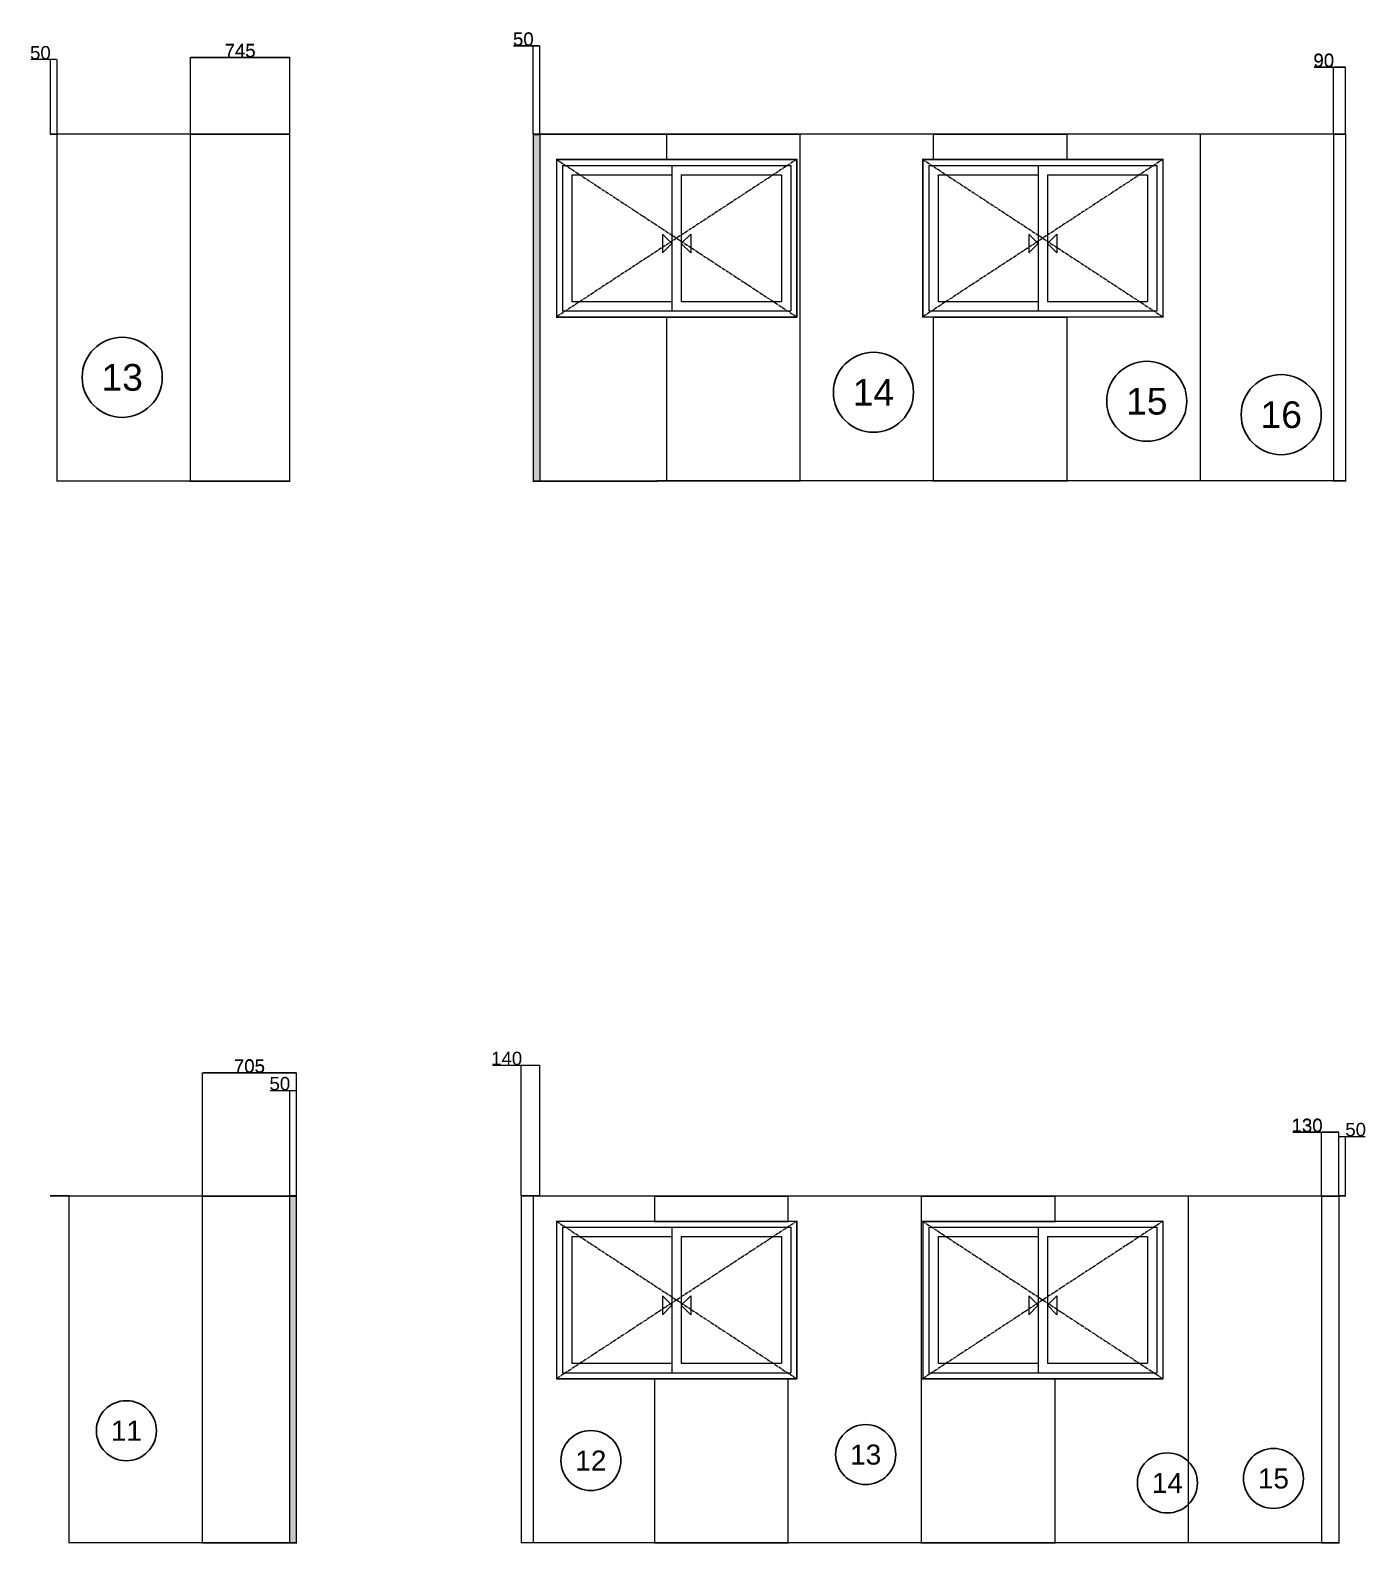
# Model space of a CAD drawing. Header units: millimetres. Extents: x 55547 to 190849, y 191990 to 326950.
# Drawn here: x 153363 to 163373, y 217054 to 228401 of the extents above; entities that cross this region are included whole.
import ezdxf
from ezdxf.enums import TextEntityAlignment as Align

# ---------------------------------------------------------------- set-up
doc = ezdxf.new("R2010")
doc.units = ezdxf.units.MM
doc.linetypes.add('CENTER2', pattern=[1.125, 0.75, -0.125, 0.125, -0.125])
doc.layers.get('Defpoints').update_dxf_attribs({"color": 144})
for name, color, linetype in [('000_50T 1pcs', 3, 'Continuous'), ('000_50T 갯수', 2, 'Continuous'), ('000_90T 2pcs', 4, 'Continuous'), ('000_90T 갯수', 2, 'Continuous'), ('000_삭제분', 4, 'Continuous'), ('YE-E-DOOR', 4, 'Continuous')]:
    doc.layers.add(name, color=color, linetype=linetype)
doc.styles.get("Standard").update_dxf_attribs({"font": 'arial.ttf'})
doc.dimstyles.new('ISO-25', dxfattribs={"dimtxt": 2.5, "dimasz": 2.5, "dimexe": 1.25, "dimexo": 0.625, "dimtad": 1, "dimtxsty": 'Standard', "dimcen": 2.5, "dimadec": 0, "dimazin": 0, "dimtfac": 1, "dimtmove": 0, "dimatfit": 3, "dimfxl": 1, "dimarcsym": 0})

# ---------------------------------------------------------------- blocks, each defined once
blk = doc.blocks.new('*D191')
at = {"layer": '000_50T 1pcs', "color": 0, "lineweight": -2, "transparency": 16777216}
for p, q in [((154564, 227623), (154564, 228199)), ((155306, 228198), (154566, 228198)), ((155309, 227623), (155309, 228199))]:
    blk.add_line(p, q, dxfattribs=at)
at = {"layer": '000_50T 1pcs', "color": 0, "transparency": 16777216}
for points in [[(154566, 228198), (154566, 228198), (154564, 228198)], [(155306, 228198), (155306, 228198), (155309, 228198)]]:
    blk.add_solid(points, dxfattribs=at)
at = {"layer": 'Defpoints', "color": 0, "transparency": 16777216}
for p in [(154564, 228198), (154564, 227622), (155309, 227622)]:
    blk.add_point(p, dxfattribs=at)
at = {"layer": '000_50T 1pcs', "color": 0, "lineweight": 30, "transparency": 16777216, "insert": (154936, 228249), "char_height": 100, "attachment_point": 5}
blk.add_mtext('745', dxfattribs=at)
blk = doc.blocks.new('*D192')
at = {"layer": '000_50T 1pcs', "color": 0, "lineweight": -2, "transparency": 16777216}
for p, q in [((153514, 228181), (153367, 228181)), ((153514, 227623), (153514, 228182)), ((153561, 228181), (153516, 228181)), ((153564, 227623), (153564, 228182))]:
    blk.add_line(p, q, dxfattribs=at)
at = {"layer": '000_50T 1pcs', "color": 0, "transparency": 16777216}
for points in [[(153516, 228181), (153516, 228180), (153514, 228181)], [(153561, 228181), (153561, 228180), (153564, 228181)]]:
    blk.add_solid(points, dxfattribs=at)
at = {"layer": 'Defpoints', "color": 0, "transparency": 16777216}
for p in [(153514, 228181), (153514, 227622), (153564, 227622)]:
    blk.add_point(p, dxfattribs=at)
at = {"layer": '000_50T 1pcs', "color": 0, "lineweight": 30, "transparency": 16777216, "insert": (153439, 228232), "char_height": 100, "attachment_point": 5}
blk.add_mtext('50', dxfattribs=at)
blk = doc.blocks.new('*D193')
at = {"layer": '000_50T 1pcs', "color": 0, "lineweight": -2, "transparency": 16777216}
for p, q in [((157133, 228284), (156986, 228284)), ((157133, 227623), (157133, 228285)), ((157181, 228284), (157136, 228284)), ((157183, 227623), (157183, 228285))]:
    blk.add_line(p, q, dxfattribs=at)
at = {"layer": '000_50T 1pcs', "color": 0, "transparency": 16777216}
for points in [[(157136, 228284), (157136, 228283), (157133, 228284)], [(157181, 228284), (157181, 228283), (157183, 228284)]]:
    blk.add_solid(points, dxfattribs=at)
at = {"layer": 'Defpoints', "color": 0, "transparency": 16777216}
for p in [(157133, 228284), (157133, 227622), (157183, 227622)]:
    blk.add_point(p, dxfattribs=at)
at = {"layer": '000_50T 1pcs', "color": 0, "lineweight": 30, "transparency": 16777216, "insert": (157059, 228335), "char_height": 100, "attachment_point": 5}
blk.add_mtext('50', dxfattribs=at)
blk = doc.blocks.new('G$C6F4305BB')
at = {"layer": 'YE-E-DOOR', "color": 5}
for p, q in [((-1800, 1180), (0, 1180)), ((-1800, 1180), (-1800, 0)), ((0, 1180), (0, 0)), ((-1800, 0), (0, 0))]:
    blk.add_line(p, q, dxfattribs=at)
at = {"layer": 'YE-E-DOOR', "color": 8}
for p, q in [((-1755, 1135), (-45, 1135)), ((-1755, 1135), (-1755, 45)), ((-935, 1135), (-935, 45)), ((-45, 1135), (-45, 45)), ((-1685, 1065), (-1685, 115)), ((-1685, 1065), (-935, 1065)), ((-865, 1065), (-115, 1065)), ((-865, 1065), (-865, 115)), ((-115, 1065), (-115, 115)), ((-1685, 115), (-935, 115)), ((-865, 115), (-115, 115)), ((-1755, 45), (-45, 45))]:
    blk.add_line(p, q, dxfattribs=at)
for points in [[(-1006, 621), (-1006, 479), (-935, 550)], [(-794, 621), (-794, 479), (-865, 550)]]:
    blk.add_lwpolyline(points, close=True, dxfattribs=at)
blk = doc.blocks.new('*D194')
at = {"layer": '000_50T 1pcs', "color": 0, "lineweight": -2, "transparency": 16777216}
for p, q in [((163133, 228124), (162986, 228124)), ((163133, 227624), (163133, 228125)), ((163221, 228124), (163136, 228124)), ((163223, 227623), (163223, 228125))]:
    blk.add_line(p, q, dxfattribs=at)
at = {"layer": '000_50T 1pcs', "color": 0, "transparency": 16777216}
for points in [[(163136, 228124), (163136, 228123), (163133, 228124)], [(163221, 228124), (163221, 228123), (163223, 228124)]]:
    blk.add_solid(points, dxfattribs=at)
at = {"layer": 'Defpoints', "color": 0, "transparency": 16777216}
for p in [(163133, 228124), (163133, 227623), (163223, 227622)]:
    blk.add_point(p, dxfattribs=at)
at = {"layer": '000_50T 1pcs', "color": 0, "lineweight": 30, "transparency": 16777216, "insert": (163059, 228176), "char_height": 100, "attachment_point": 5}
blk.add_mtext('90', dxfattribs=at)
blk = doc.blocks.new('*D205')
at = {"layer": '000_90T 2pcs', "color": 0, "lineweight": -2, "transparency": 16777216}
for p, q in [((155309, 220451), (155162, 220451)), ((155309, 219662), (155309, 220452)), ((155356, 220451), (155311, 220451)), ((155359, 219662), (155359, 220452))]:
    blk.add_line(p, q, dxfattribs=at)
at = {"layer": '000_90T 2pcs', "color": 0, "transparency": 16777216}
for points in [[(155311, 220452), (155311, 220451), (155309, 220451)], [(155356, 220452), (155356, 220451), (155359, 220451)]]:
    blk.add_solid(points, dxfattribs=at)
at = {"layer": 'Defpoints', "color": 0, "transparency": 16777216}
for p in [(155309, 220451), (155309, 219662), (155359, 219662)]:
    blk.add_point(p, dxfattribs=at)
at = {"layer": '000_90T 2pcs', "color": 0, "lineweight": 30, "transparency": 16777216, "insert": (155234, 220503), "char_height": 100, "attachment_point": 5}
blk.add_mtext('50', dxfattribs=at)
blk = doc.blocks.new('*D206')
at = {"layer": '000_90T 2pcs', "color": 0, "lineweight": -2, "transparency": 16777216}
for p, q in [((154654, 219662), (154654, 220585)), ((155356, 220584), (154656, 220584)), ((155359, 219662), (155359, 220585))]:
    blk.add_line(p, q, dxfattribs=at)
at = {"layer": '000_90T 2pcs', "color": 0, "transparency": 16777216}
for points in [[(154656, 220584), (154656, 220584), (154654, 220584)], [(155356, 220584), (155356, 220584), (155359, 220584)]]:
    blk.add_solid(points, dxfattribs=at)
at = {"layer": 'Defpoints', "color": 0, "transparency": 16777216}
for p in [(154654, 220584), (154654, 219662), (155359, 219662)]:
    blk.add_point(p, dxfattribs=at)
at = {"layer": '000_90T 2pcs', "color": 0, "lineweight": 30, "transparency": 16777216, "insert": (155006, 220636), "char_height": 100, "attachment_point": 5}
blk.add_mtext('705', dxfattribs=at)
blk = doc.blocks.new('*D207')
at = {"layer": '000_90T 2pcs', "color": 0, "lineweight": -2, "transparency": 16777216}
for p, q in [((157043, 220640), (156828, 220640)), ((157043, 219662), (157043, 220641)), ((157181, 220640), (157046, 220640)), ((157183, 219662), (157183, 220641))]:
    blk.add_line(p, q, dxfattribs=at)
at = {"layer": '000_90T 2pcs', "color": 0, "transparency": 16777216}
for points in [[(157046, 220640), (157046, 220640), (157043, 220640)], [(157181, 220640), (157181, 220640), (157183, 220640)]]:
    blk.add_solid(points, dxfattribs=at)
at = {"layer": 'Defpoints', "color": 0, "transparency": 16777216}
for p in [(157043, 220640), (157043, 219662), (157183, 219662)]:
    blk.add_point(p, dxfattribs=at)
at = {"layer": '000_90T 2pcs', "color": 0, "lineweight": 30, "transparency": 16777216, "insert": (156934, 220692), "char_height": 100, "attachment_point": 5}
blk.add_mtext('140', dxfattribs=at)
blk = doc.blocks.new('*D208')
at = {"layer": '000_90T 2pcs', "color": 0, "lineweight": -2, "transparency": 16777216}
for p, q in [((163173, 219662), (163173, 220109)), ((163176, 220108), (163221, 220108)), ((163223, 219662), (163223, 220109)), ((163223, 220108), (163370, 220108))]:
    blk.add_line(p, q, dxfattribs=at)
at = {"layer": '000_90T 2pcs', "color": 0, "transparency": 16777216}
for points in [[(163176, 220108), (163176, 220107), (163173, 220108)], [(163221, 220108), (163221, 220107), (163223, 220108)]]:
    blk.add_solid(points, dxfattribs=at)
at = {"layer": 'Defpoints', "color": 0, "transparency": 16777216}
for p in [(163223, 220108), (163173, 219662), (163223, 219662)]:
    blk.add_point(p, dxfattribs=at)
at = {"layer": '000_90T 2pcs', "color": 0, "lineweight": 30, "transparency": 16777216, "insert": (163298, 220159), "char_height": 100, "attachment_point": 5}
blk.add_mtext('50', dxfattribs=at)
blk = doc.blocks.new('*D209')
at = {"layer": '000_90T 2pcs', "color": 0, "lineweight": -2, "transparency": 16777216}
for p, q in [((163043, 220139), (162828, 220139)), ((163043, 219662), (163043, 220141)), ((163171, 220139), (163046, 220139)), ((163173, 219663), (163173, 220141))]:
    blk.add_line(p, q, dxfattribs=at)
at = {"layer": '000_90T 2pcs', "color": 0, "transparency": 16777216}
for points in [[(163046, 220140), (163046, 220139), (163043, 220139)], [(163171, 220140), (163171, 220139), (163173, 220139)]]:
    blk.add_solid(points, dxfattribs=at)
at = {"layer": 'Defpoints', "color": 0, "transparency": 16777216}
for p in [(163043, 220139), (163043, 219662), (163173, 219662)]:
    blk.add_point(p, dxfattribs=at)
at = {"layer": '000_90T 2pcs', "color": 0, "lineweight": 30, "transparency": 16777216, "insert": (162934, 220191), "char_height": 100, "attachment_point": 5}
blk.add_mtext('130', dxfattribs=at)
blk = doc.blocks.new('*D264')
at = {"layer": '000_삭제분', "color": 0, "lineweight": -2, "transparency": 16777216}
for p, q in [((154564, 227621), (154564, 228197)), ((155306, 228195), (154566, 228195)), ((155309, 227621), (155309, 228197))]:
    blk.add_line(p, q, dxfattribs=at)
at = {"layer": '000_삭제분', "color": 0, "transparency": 16777216}
for points in [[(154566, 228196), (154566, 228195), (154564, 228195)], [(155306, 228196), (155306, 228195), (155309, 228195)]]:
    blk.add_solid(points, dxfattribs=at)
at = {"layer": 'Defpoints', "color": 0, "transparency": 16777216}
for p in [(154564, 228195), (154564, 227620), (155309, 227620)]:
    blk.add_point(p, dxfattribs=at)
at = {"layer": '000_삭제분', "color": 0, "lineweight": 30, "transparency": 16777216, "insert": (154936, 228247), "char_height": 100, "attachment_point": 5}
blk.add_mtext('745', dxfattribs=at)
blk = doc.blocks.new('*D265')
at = {"layer": '000_삭제분', "color": 0, "lineweight": -2, "transparency": 16777216}
for p, q in [((157133, 228281), (156986, 228281)), ((157133, 227621), (157133, 228283)), ((157181, 228281), (157136, 228281)), ((157183, 227621), (157183, 228283))]:
    blk.add_line(p, q, dxfattribs=at)
at = {"layer": '000_삭제분', "color": 0, "transparency": 16777216}
for points in [[(157136, 228282), (157136, 228281), (157133, 228281)], [(157181, 228282), (157181, 228281), (157183, 228281)]]:
    blk.add_solid(points, dxfattribs=at)
at = {"layer": 'Defpoints', "color": 0, "transparency": 16777216}
for p in [(157133, 228281), (157133, 227620), (157183, 227620)]:
    blk.add_point(p, dxfattribs=at)
at = {"layer": '000_삭제분', "color": 0, "lineweight": 30, "transparency": 16777216, "insert": (157059, 228333), "char_height": 100, "attachment_point": 5}
blk.add_mtext('50', dxfattribs=at)
blk = doc.blocks.new('*D266')
at = {"layer": '000_삭제분', "color": 0, "lineweight": -2, "transparency": 16777216}
for p, q in [((163133, 228121), (162986, 228121)), ((163133, 227621), (163133, 228123)), ((163221, 228121), (163136, 228121)), ((163223, 227621), (163223, 228123))]:
    blk.add_line(p, q, dxfattribs=at)
at = {"layer": '000_삭제분', "color": 0, "transparency": 16777216}
for points in [[(163136, 228122), (163136, 228121), (163133, 228121)], [(163221, 228122), (163221, 228121), (163223, 228121)]]:
    blk.add_solid(points, dxfattribs=at)
at = {"layer": 'Defpoints', "color": 0, "transparency": 16777216}
for p in [(163133, 228121), (163133, 227621), (163223, 227620)]:
    blk.add_point(p, dxfattribs=at)
at = {"layer": '000_삭제분', "color": 0, "lineweight": 30, "transparency": 16777216, "insert": (163059, 228173), "char_height": 100, "attachment_point": 5}
blk.add_mtext('90', dxfattribs=at)
blk = doc.blocks.new('*D247')
at = {"layer": '000_삭제분', "color": 0, "lineweight": -2, "transparency": 16777216}
for p, q in [((154654, 219660), (154654, 220583)), ((155359, 219660), (155359, 220583)), ((155356, 220581), (154656, 220581))]:
    blk.add_line(p, q, dxfattribs=at)
at = {"layer": '000_삭제분', "color": 0, "transparency": 16777216}
for points in [[(154656, 220582), (154656, 220581), (154654, 220581)], [(155356, 220582), (155356, 220581), (155359, 220581)]]:
    blk.add_solid(points, dxfattribs=at)
at = {"layer": 'Defpoints', "color": 0, "transparency": 16777216}
for p in [(154654, 220581), (154654, 219659), (155359, 219659)]:
    blk.add_point(p, dxfattribs=at)
at = {"layer": '000_삭제분', "color": 0, "lineweight": 30, "transparency": 16777216, "insert": (155006, 220633), "char_height": 100, "attachment_point": 5}
blk.add_mtext('705', dxfattribs=at)
blk = doc.blocks.new('*D147')
at = {"layer": '000_삭제분', "color": 0, "lineweight": -2, "transparency": 16777216}
for p, q in [((163043, 220137), (162828, 220137)), ((163043, 219660), (163043, 220138)), ((163171, 220137), (163046, 220137)), ((163173, 219661), (163173, 220138))]:
    blk.add_line(p, q, dxfattribs=at)
at = {"layer": '000_삭제분', "color": 0, "transparency": 16777216}
for points in [[(163046, 220137), (163046, 220136), (163043, 220137)], [(163171, 220137), (163171, 220136), (163173, 220137)]]:
    blk.add_solid(points, dxfattribs=at)
at = {"layer": 'Defpoints', "color": 0, "transparency": 16777216}
for p in [(163043, 220137), (163043, 219659), (163173, 219660)]:
    blk.add_point(p, dxfattribs=at)
at = {"layer": '000_삭제분', "color": 0, "lineweight": 30, "transparency": 16777216, "insert": (162934, 220188), "char_height": 100, "attachment_point": 5}
blk.add_mtext('130', dxfattribs=at)

msp = doc.modelspace()

# ---------------------------------------------------------------- hatches: boundary and pattern name
at = {"layer": '000_50T 1pcs', "transparency": 33554687}
h = msp.add_hatch(dxfattribs=at)
h.set_pattern_fill('HOUND', color=1)
h.set_pattern_definition([(0, (-229861.9039, 32134.9216), (6.35, 1.5875), [25.4, -12.7]), (90, (-229861.9039, 32134.9216), (-1.5875, -6.35), [25.4, -12.7])])
h.paths.add_polyline_path([(157183.111, 227623.121), (157133.111, 227623.121), (157133.111, 225022.496), (157183.111, 225022.496)])
h = msp.add_hatch(dxfattribs=at)
h.set_pattern_fill('HOUND', color=1)
h.set_pattern_definition([(0, (-231686.4496, 24173.5725), (6.35, 1.5875), [25.4, -12.7]), (90, (-231686.4496, 24173.5725), (-1.5875, -6.35), [25.4, -12.7])])
h.paths.add_polyline_path([(155358.565, 219661.772), (155308.565, 219661.772), (155308.565, 217061.147), (155358.565, 217061.147)])

# ---------------------------------------------------------------- linework, layer by layer
at = {"layer": '000_50T 1pcs', "lineweight": 30}
for points in [[(153513.565, 227622.496), (153563.565, 227622.496)], [(157183.111, 227622.496), (157133.111, 227622.496)]]:
    msp.add_lwpolyline(points, dxfattribs=at)
at = {"layer": '000_50T 1pcs', "const_width": 10}
for points in [[(153563.565, 227622.496), (153563.565, 225022.496), (154563.565, 225022.496), (154563.565, 227622.496)], [(162133.111, 227623.121), (162133.111, 225023.121), (163133.111, 225023.121), (163133.111, 227623.121)]]:
    msp.add_lwpolyline(points, close=True, dxfattribs=at)
at = {"layer": '000_50T 1pcs', "lineweight": 30, "const_width": 10}
for points in [[(155308.565, 227622.496), (154563.565, 227622.496), (154563.565, 225022.496), (155308.565, 225022.496)], [(158133.111, 227622.496), (158133.111, 227432.496), (157308.111, 227432.496), (157308.111, 226252.496), (158133.111, 226252.496), (158133.111, 225023.121), (157133.111, 225022.496), (157133.111, 227622.496)], [(158133.111, 227622.496), (158133.111, 227432.496), (159108.111, 227432.496), (159108.111, 226252.496), (158133.111, 226252.496), (158133.111, 225023.121), (159133.111, 225023.121), (159133.111, 227622.496)], [(160133.111, 227622.496), (160133.111, 227432.496), (160053.111, 227432.496), (160053.111, 226252.496), (160133.111, 226252.496), (160133.111, 225023.121), (159133.111, 225023.121), (159133.111, 227623.121)], [(161133.111, 227622.496), (160133.111, 227622.496), (160133.111, 227432.496), (161133.111, 227432.496)], [(161133.111, 227622.496), (161133.111, 227432.496), (161853.111, 227432.496), (161853.111, 226252.496), (161133.111, 226252.496), (161133.111, 225024.371), (161996.129, 225024.371), (162133.111, 225024.371), (162133.111, 227624.371)], [(163223.111, 227622.496), (163133.111, 227622.496), (163133.111, 225023.121), (163223.111, 225023.121)], [(160133.111, 226252.496), (161133.111, 226252.496), (161133.111, 225024.371), (160133.111, 225024.371)]]:
    msp.add_lwpolyline(points, close=True, dxfattribs=at)
at = {"layer": '000_50T 1pcs', "color": 1, "const_width": 10}
for points in [[(157183.111, 227623.121), (157133.111, 227623.121), (157133.111, 225022.496), (157183.111, 225022.496)], [(155358.565, 219661.772), (155308.565, 219661.772), (155308.565, 217061.147), (155358.565, 217061.147)]]:
    msp.add_lwpolyline(points, close=True, dxfattribs=at)
at = {"layer": '000_50T 갯수', "color": 2, "lineweight": 30}
for centre in [(154052.296, 225799.028), (159683.532, 225687.075), (161732.272, 225619.903), (162739.849, 225519.146)]:
    msp.add_circle(centre, 300, dxfattribs=at)
at = {"layer": '000_90T 2pcs', "lineweight": 30}
for points in [[(153513.565, 219661.772), (153653.565, 219661.772)], [(155308.565, 219661.772), (155358.565, 219661.772)], [(157183.111, 219661.772), (157043.111, 219661.772)], [(163223.111, 219661.772), (163173.111, 219661.772)]]:
    msp.add_lwpolyline(points, dxfattribs=at)
at = {"layer": '000_90T 2pcs', "const_width": 10}
for points in [[(153653.565, 219661.772), (153653.565, 217061.772), (154653.565, 217061.772), (154653.565, 219661.772)], [(162043.111, 219661.772), (162043.111, 217061.772), (163043.111, 217061.772), (163043.111, 219661.772)]]:
    msp.add_lwpolyline(points, close=True, dxfattribs=at)
at = {"layer": '000_90T 2pcs', "lineweight": 30, "const_width": 10}
for points in [[(155358.565, 219661.772), (154653.565, 219661.772), (154653.565, 217061.772), (155358.565, 217061.772)], [(158043.111, 219661.772), (158043.111, 219471.772), (157308.111, 219471.772), (157308.111, 218291.772), (158043.111, 218291.772), (158043.111, 217061.772), (157043.111, 217061.772), (157043.111, 219661.772)], [(159043.111, 219661.772), (158043.111, 219661.772), (158043.111, 219471.772), (159043.111, 219471.772)], [(159043.111, 219661.772), (159043.111, 219471.772), (159108.111, 219471.772), (159108.111, 218291.772), (159043.111, 218291.772), (159043.111, 217061.772), (160043.111, 217061.772), (160043.111, 219661.772)], [(161043.111, 219661.772), (160043.111, 219661.772), (160043.111, 219471.658), (161043.111, 219471.772)], [(161043.111, 219661.772), (161043.111, 219471.772), (161853.111, 219471.772), (161853.111, 218291.772), (161043.111, 218291.772), (161043.111, 217061.772), (162043.111, 217061.772), (162043.111, 219661.772)], [(163173.111, 219661.772), (163043.111, 219661.772), (163043.111, 217061.772), (163173.111, 217061.772)], [(158043.111, 218291.772), (159043.111, 218291.772), (159043.111, 217061.772), (158043.111, 217061.772)], [(161043.111, 218291.772), (160043.111, 218291.772), (160043.111, 217061.772), (161043.111, 217061.772)]]:
    msp.add_lwpolyline(points, close=True, dxfattribs=at)
at = {"layer": '000_90T 2pcs', "color": 1, "lineweight": 30, "const_width": 10}
msp.add_lwpolyline([(157043.111, 219661.772), (157133.111, 219661.772), (157133.111, 217061.772), (157043.111, 217061.772)], close=True, dxfattribs=at)
at = {"layer": '000_90T 갯수', "color": 2, "lineweight": 30}
for centre in [(154083.536, 217901.806), (157565.275, 217677.9), (159625.21, 217722.681), (162681.527, 217543.556), (161886.66, 217509.97)]:
    msp.add_circle(centre, 225, dxfattribs=at)
at = {"layer": '000_삭제분', "color": 1, "lineweight": 30, "const_width": 10, "elevation": 0}
for points in [[(155308.565, 227619.996), (154563.565, 227619.996), (154563.565, 225019.996), (155308.565, 225019.996)], [(158133.111, 227619.996), (158133.111, 227429.996), (157308.111, 227429.996), (157308.111, 226249.996), (158133.111, 226249.996), (158133.111, 225020.621), (157133.111, 225019.996), (157133.111, 227619.996)], [(158133.111, 227619.996), (158133.111, 227429.996), (159108.111, 227429.996), (159108.111, 226249.996), (158133.111, 226249.996), (158133.111, 225020.621), (159133.111, 225020.621), (159133.111, 227619.996)], [(161133.111, 227619.996), (160133.111, 227619.996), (160133.111, 227429.996), (161133.111, 227429.996)], [(163223.111, 227619.996), (163133.111, 227619.996), (163133.111, 225020.621), (163223.111, 225020.621)], [(160133.111, 226249.996), (161133.111, 226249.996), (161133.111, 225021.871), (160133.111, 225021.871)], [(155358.565, 219659.272), (154653.565, 219659.272), (154653.565, 217059.272), (155358.565, 217059.272)], [(159043.111, 219659.272), (158043.111, 219659.272), (158043.111, 219469.272), (159043.111, 219469.272)], [(161043.111, 219659.272), (160043.111, 219659.272), (160043.111, 219469.158), (161043.111, 219469.272)], [(163173.111, 219659.272), (163043.111, 219659.272), (163043.111, 217059.272), (163173.111, 217059.272)], [(158043.111, 218289.272), (159043.111, 218289.272), (159043.111, 217059.272), (158043.111, 217059.272)], [(161043.111, 218289.272), (160043.111, 218289.272), (160043.111, 217059.272), (161043.111, 217059.272)]]:
    msp.add_lwpolyline(points, close=True, dxfattribs=at)
at = {"layer": '000_삭제분', "color": 1, "lineweight": 30, "elevation": 0}
for points in [[(157183.111, 227619.996), (157133.111, 227619.996)], [(155308.565, 219659.272), (155358.565, 219659.272)]]:
    msp.add_lwpolyline(points, dxfattribs=at)
at = {"layer": 'YE-E-DOOR', "color": 1, "linetype": 'CENTER2', "ltscale": 30}
for points in [[(157308.111, 227432.496), (159108.111, 226252.496)], [(159108.111, 227432.496), (157308.111, 226252.496)], [(160053.111, 227432.496), (161853.111, 226252.496)], [(161853.111, 227432.496), (160053.111, 226252.496)], [(157308.111, 219471.772), (159108.111, 218291.772)], [(159108.111, 219471.772), (157308.111, 218291.772)], [(160053.111, 219471.772), (161853.111, 218291.772)], [(161853.111, 219471.772), (160053.111, 218291.772)]]:
    msp.add_lwpolyline(points, dxfattribs=at)

# ---------------------------------------------------------------- block references
at = {"layer": 'YE-E-DOOR', "color": 5}
for p in [(159108.111, 226252.496), (161853.111, 226252.496), (159108.111, 218291.772), (161853.111, 218291.772)]:
    msp.add_blockref('G$C6F4305BB', p, dxfattribs=at)

# ---------------------------------------------------------------- texts
at = {"layer": '000_50T 갯수', "color": 2, "lineweight": 30}
for s, p in [('13', (154052.296, 225799.028)), ('14', (159683.532, 225687.075)), ('15', (161732.272, 225619.903)), ('16', (162739.849, 225519.146))]:
    msp.add_text(s, height=200, dxfattribs=at).set_placement(p, align=Align.MIDDLE_CENTER)
at = {"layer": '000_90T 갯수', "color": 2, "lineweight": 30}
for s, p in [('11', (154083.536, 217901.806)), ('12', (157565.275, 217677.9)), ('13', (159625.21, 217722.681)), ('14', (161886.66, 217509.97)), ('15', (162681.527, 217543.556))]:
    msp.add_text(s, height=150, dxfattribs=at).set_placement(p, align=Align.MIDDLE_CENTER)

# ---------------------------------------------------------------- dimensions: what is measured, and where the dimension line sits
at = {"layer": '000_50T 1pcs', "lineweight": 30}
for base, p1, p2, picture, middle in [((153513.565, 228180.741), (153563.565, 227622.496), (153513.565, 227622.496), '*D192', (153438.987, 228232.424)), ((154563.565, 228197.962), (155308.565, 227622.496), (154563.565, 227622.496), '*D191', (154936.065, 228249.439)), ((157133.111, 228283.763), (157183.111, 227622.496), (157133.111, 227622.496), '*D193', (157058.533, 228335.445)), ((163133.111, 228123.846), (163223.111, 227622.496), (163133.111, 227623.121), '*D194', (163058.533, 228175.528))]:
    dim = msp.add_linear_dim(base=base, p1=p1, p2=p2, dimstyle='ISO-25', override={"dimtxt": 100}, dxfattribs=at)
    dim.commit()
    dim.dimension.update_dxf_attribs({"geometry": picture, "text_midpoint": middle})
at = {"layer": '000_90T 2pcs', "lineweight": 30}
for base, p1, p2, picture, middle in [((154653.565, 220583.917), (155358.565, 219661.772), (154653.565, 219661.772), '*D206', (155006.065, 220635.6)), ((157043.111, 220639.938), (157183.111, 219661.772), (157043.111, 219661.772), '*D207', (156934.393, 220691.621)), ((155308.565, 220451.177), (155358.565, 219661.772), (155308.565, 219661.772), '*D205', (155233.987, 220502.86)), ((163043.111, 220139.283), (163173.111, 219662.397), (163043.111, 219661.772), '*D209', (162934.393, 220191)), ((163223.111, 220107.691), (163173.111, 219661.772), (163223.111, 219661.772), '*D208', (163297.689, 220159.374))]:
    dim = msp.add_linear_dim(base=base, p1=p1, p2=p2, dimstyle='ISO-25', override={"dimtxt": 100}, dxfattribs=at)
    dim.commit()
    dim.dimension.update_dxf_attribs({"geometry": picture, "text_midpoint": middle})
at = {"layer": '000_삭제분', "color": 1, "lineweight": 30}
for base, p1, p2, picture, middle in [((154563.565, 228195.462, 0), (155308.565, 227619.996, 0), (154563.565, 227619.996, 0), '*D264', (154936.065, 228246.939, 0)), ((157133.111, 228281.263, 0), (157183.111, 227619.996, 0), (157133.111, 227619.996, 0), '*D265', (157058.533, 228332.945, 0)), ((163133.111, 228121.346, 0), (163223.111, 227619.996, 0), (163133.111, 227620.621, 0), '*D266', (163058.533, 228173.028, 0)), ((154653.565, 220581.417, 0), (155358.565, 219659.272, 0), (154653.565, 219659.272, 0), '*D247', (155006.065, 220633.1, 0)), ((163043.111, 220136.783, 0), (163173.111, 219659.897, 0), (163043.111, 219659.272, 0), '*D147', (162934.393, 220188.5, 0))]:
    dim = msp.add_linear_dim(base=base, p1=p1, p2=p2, dimstyle='ISO-25', override={"dimtxt": 100}, dxfattribs=at)
    dim.commit()
    dim.dimension.update_dxf_attribs({"geometry": picture, "text_midpoint": middle})

doc.saveas('drawing.dxf')
